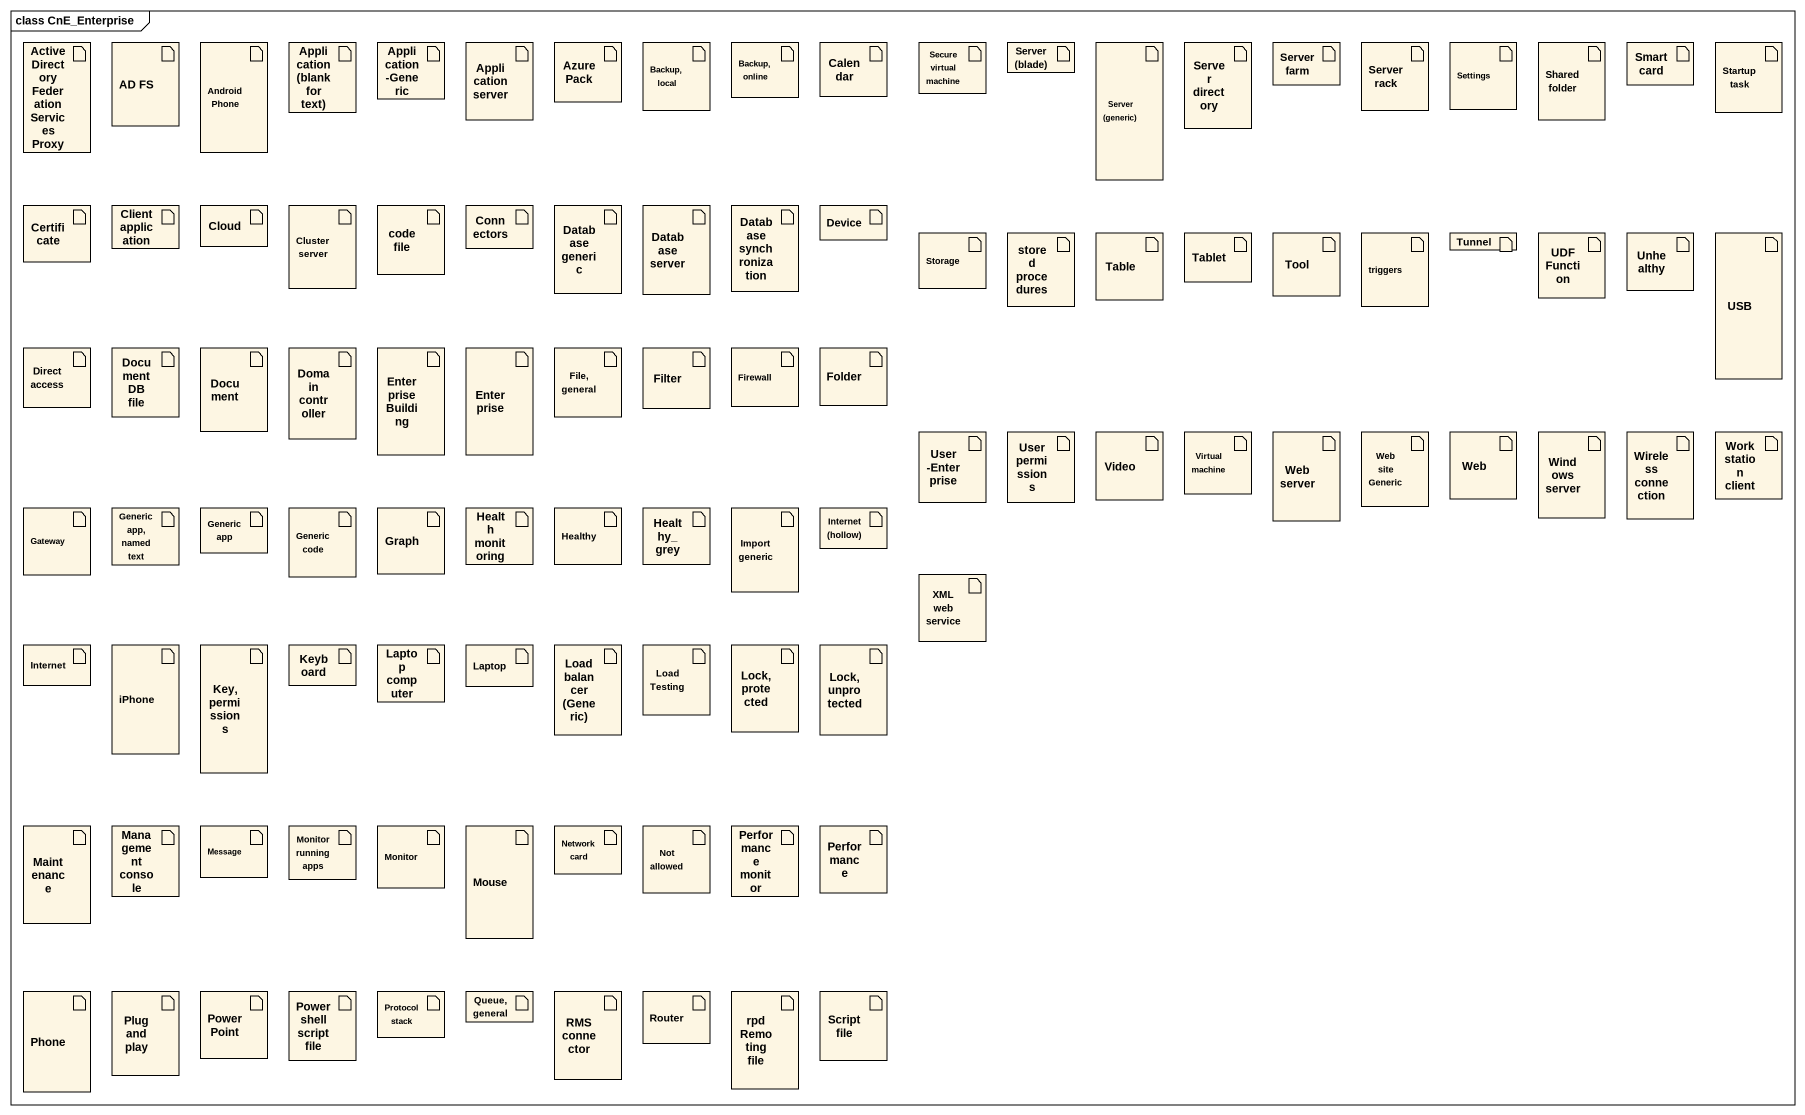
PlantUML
@startuml
mainframe class CnE_Enterprise
artifact "ActiveDirectoryFederationServicesProxy" as ActiveDirectoryFederationSer
artifact "AD FS" as AD_FS
artifact "Android Phone" as Android_Phone
artifact "Application (blank for text)" as Application_blank_for_text
artifact "Application -Generic" as Application_Generic
artifact "Application server" as Application_server
artifact "Azure Pack" as Azure_Pack
artifact "Backup, local" as Backup_local
artifact "Backup, online" as Backup_online
artifact Calendar
artifact "Secure virtual machine" as Secure_virtual_machine
artifact "Server (blade)" as Server_blade
artifact "Server (generic)" as Server_generic
artifact "Server directory" as Server_directory
artifact "Server farm" as Server_farm
artifact "Server rack" as Server_rack
artifact Settings
artifact "Shared folder" as Shared_folder
artifact Smartcard
artifact "Startup task" as Startup_task
artifact Certificate
artifact "Client application" as Client_application
artifact "Cloud" as Cloud_
artifact "Cluster server" as Cluster_server
artifact "code file" as code_file
artifact Connectors
artifact "Database generic" as Database_generic
artifact "Database server" as Database_server
artifact "Database synchronization" as Database_synchronization
artifact Device
artifact "Storage" as Storage_
artifact "stored procedures" as stored_procedures
artifact Table
artifact Tablet
artifact Tool
artifact triggers
artifact Tunnel
artifact "UDF Function" as UDF_Function
artifact Unhealthy
artifact USB
artifact "Direct access" as Direct_access
artifact "Document DB file" as Document_DB_file
artifact Document
artifact "Domain controller" as Domain_controller
artifact "Enterprise Building" as Enterprise_Building
artifact Enterprise
artifact "File, general" as File_general
artifact Filter
artifact Firewall
artifact "Folder" as Folder_
artifact "User -Enterprise" as User_Enterprise
artifact "User permissions" as User_permissions
artifact Video
artifact "Virtual machine" as Virtual_machine
artifact "Web server" as Web_server
artifact "Web site Generic" as Web_site_Generic
artifact Web
artifact "Windows server" as Windows_server
artifact "Wireless connection" as Wireless_connection
artifact "Workstation client" as Workstation_client
artifact Gateway
artifact "Generic app, named text" as Generic_app_named_text
artifact "Generic app" as Generic_app
artifact "Generic code" as Generic_code
artifact Graph
artifact "Health monitoring" as Health_monitoring
artifact Healthy
artifact Healthy_grey
artifact "Import generic" as Import_generic
artifact "Internet (hollow)" as Internet_hollow
artifact "XML web service" as XML_web_service
artifact Internet
artifact iPhone
artifact "Key, permissions" as Key_permissions
artifact Keyboard
artifact "Laptop computer" as Laptop_computer
artifact Laptop
artifact "Load balancer (Generic)" as Load_balancer_Generic
artifact "Load Testing" as Load_Testing
artifact "Lock, protected" as Lock_protected
artifact "Lock, unprotected" as Lock_unprotected
artifact Maintenance
artifact "Management console" as Management_console
artifact Message
artifact "Monitor running apps" as Monitor_running_apps
artifact Monitor
artifact Mouse
artifact "Network card" as Network_card
artifact "Not allowed" as Not_allowed
artifact "Performance monitor" as Performance_monitor
artifact Performance
artifact Phone
artifact "Plug and play" as Plug_and_play
artifact PowerPoint
artifact "Powershell script file" as Powershell_script_file
artifact "Protocol stack" as Protocol_stack
artifact "Queue, general" as Queue_general
artifact "RMS connector" as RMS_connector
artifact Router
artifact "rpd Remoting file" as rpd_Remoting_file
artifact "Script file" as Script_file
@enduml
